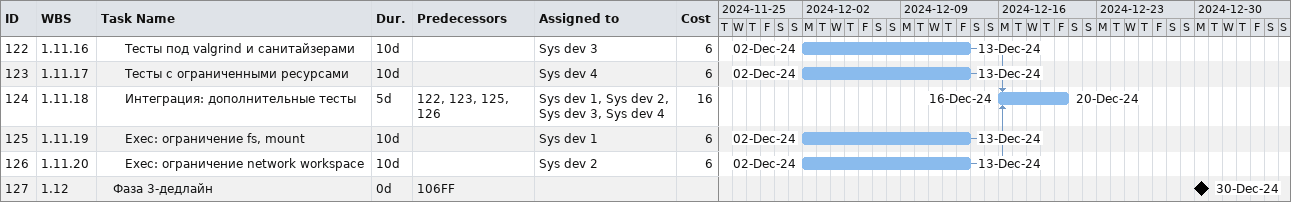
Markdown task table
| ID | WBS | Task | Duration | Start | Finish | Predecessors | Resources | Cost |
|---|---|---|---|---|---|---|---|---|
| 122 | 1.11.16 | Тесты под valgrind и санитайзерами | 10d | 2024-12-02 | 2024-12-13 |  | Sys dev 3 | 6 |
| 123 | 1.11.17 | Тесты с ограниченными ресурсами | 10d | 2024-12-02 | 2024-12-13 |  | Sys dev 4 | 6 |
| 124 | 1.11.18 | Интеграция: дополнительные тесты | 5d | 2024-12-16 | 2024-12-20 | 122, 123, 125, 126 | Sys dev 1, Sys dev 2, Sys dev 3, Sys dev 4 | 16 |
| 125 | 1.11.19 | Exec: ограничение fs, mount | 10d | 2024-12-02 | 2024-12-13 |  | Sys dev 1 | 6 |
| 126 | 1.11.20 | Exec: ограничение network workspace | 10d | 2024-12-02 | 2024-12-13 |  | Sys dev 2 | 6 |
| 127 | 1.12 | Фаза 3-дедлайн | 0d | 2024-12-30 | 2024-12-30 | 106FF |  |  |
